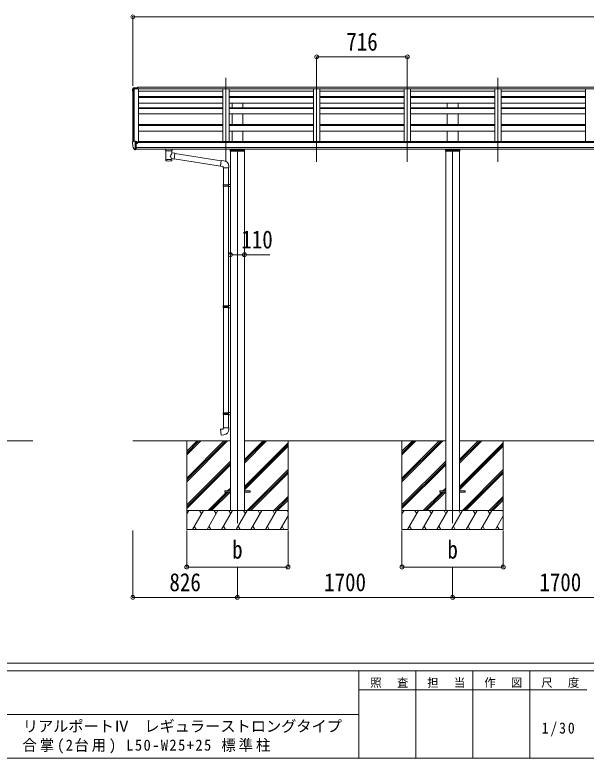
# Model space of a CAD drawing. Units: millimetres at full size, sheet at 1:30. Extents: x -8385 to 8479, y -5853 to 5787.
# Drawn here: x 31 to 4543, y -5853 to 16 of the extents above; entities that cross this region are included whole.
import ezdxf
from ezdxf.enums import TextEntityAlignment as Align

# ---------------------------------------------------------------- set-up
doc = ezdxf.new("R2010")
doc.units = ezdxf.units.MM
doc.header["$LTSCALE"] = 30
doc.header["$PDMODE"] = 32
doc.header["$PDSIZE"] = 30
for name, color, linetype, lineweight in [('0-0_0', 7, 'Continuous', 9), ('0-1_本体', 4, 'Continuous', 9), ('0-2_部品', 7, 'Continuous', 9), ('0-8_PARTS2', 2, 'Continuous', 9), ('0-A_寸法', 6, 'Continuous', 9), ('F-0_240', 7, 'Continuous', 9)]:
    doc.layers.add(name, color=color, linetype=linetype, lineweight=lineweight)
doc.styles.add('ＭＳ ゴシック', font='')
doc.styles.get('ＭＳ ゴシック').set_extended_font_data('MS Gothic')

msp = doc.modelspace()

# ---------------------------------------------------------------- linework, layer by layer
at = {"layer": '0-0_0'}
for p, q in [((172.31, -3347.3), (-1777.34, -3347.3)), ((962.36, -3347.25), (1733.36, -3347.25)), ((1388.36, -3347.25), (1388.36, -4047.25)), ((1388.36, -3641.42), (1682.54, -3347.25)), ((1388.36, -3655.56), (1696.69, -3347.25)), ((1388.36, -3669.71), (1710.83, -3347.25)), ((1388.36, -3457.58), (1498.69, -3347.25)), ((1388.36, -3443.43), (1484.55, -3347.25)), ((1388.36, -3429.29), (1470.41, -3347.25)), ((1843.36, -3347.25), (3433.36, -3347.25)), ((1843.36, -3523.08), (2019.19, -3347.25)), ((1843.36, -3508.93), (2005.05, -3347.25)), ((1843.36, -3494.79), (1990.91, -3347.25)), ((1843.36, -3706.92), (2188.36, -3361.93)), ((1843.36, -3721.06), (2188.36, -3376.07)), ((1843.36, -3735.21), (2188.36, -3390.21)), ((2188.36, -3347.25), (2188.36, -4047.25)), ((3088.36, -3347.25), (3088.36, -4047.25)), ((3088.36, -3641.42), (3382.54, -3347.25)), ((3088.36, -3655.56), (3396.69, -3347.25)), ((3088.36, -3669.71), (3410.83, -3347.25)), ((3088.36, -3457.58), (3198.69, -3347.25)), ((3088.36, -3443.43), (3184.55, -3347.25)), ((3088.36, -3429.29), (3170.41, -3347.25)), ((3543.36, -3347.25), (5133.36, -3347.25)), ((3543.36, -3523.08), (3719.19, -3347.25)), ((3543.36, -3508.93), (3705.05, -3347.25)), ((3543.36, -3494.79), (3690.91, -3347.25)), ((3543.36, -3706.92), (3888.36, -3361.93)), ((3543.36, -3721.06), (3888.36, -3376.07)), ((3543.36, -3735.21), (3888.36, -3390.21)), ((3888.36, -3347.25), (3888.36, -4047.25)), ((1388.36, -3853.55), (1733.36, -3508.56)), ((3088.36, -3853.55), (3433.36, -3508.56)), ((1388.36, -3867.7), (1733.36, -3522.7)), ((1388.36, -3881.84), (1733.36, -3536.84)), ((1865.17, -3897.25), (2188.36, -3574.06)), ((3088.36, -3867.7), (3433.36, -3522.7)), ((3088.36, -3881.84), (3433.36, -3536.84)), ((3565.17, -3897.25), (3888.36, -3574.06)), ((1879.31, -3897.25), (2188.36, -3588.2)), ((1893.46, -3897.25), (2188.36, -3602.34)), ((3579.31, -3897.25), (3888.36, -3588.2)), ((3593.46, -3897.25), (3888.36, -3602.34)), ((1556.8, -3897.25), (1702.31, -3751.75)), ((1570.95, -3897.25), (1716.45, -3751.75)), ((1585.09, -3897.25), (1730.59, -3751.75)), ((1711.31, -3742.75), (1733.36, -3720.69)), ((1725.45, -3742.75), (1733.36, -3734.83)), ((3256.8, -3897.25), (3402.31, -3751.75)), ((3270.95, -3897.25), (3416.45, -3751.75)), ((3285.09, -3897.25), (3430.59, -3751.75)), ((3411.31, -3742.75), (3433.36, -3720.69)), ((3425.45, -3742.75), (3433.36, -3734.83)), ((2077.3, -3897.25), (2188.36, -3786.19)), ((2091.45, -3897.25), (2188.36, -3800.33)), ((2105.59, -3897.25), (2188.36, -3814.47)), ((3777.3, -3897.25), (3888.36, -3786.19)), ((3791.45, -3897.25), (3888.36, -3800.33)), ((3805.59, -3897.25), (3888.36, -3814.47)), ((2188.36, -3897.25), (1388.36, -3897.25)), ((1388.36, -3924.75), (1404.24, -3897.25)), ((1433.11, -4047.25), (1519.71, -3897.25)), ((1504.71, -3923.23), (1489.71, -3897.24)), ((1548.58, -4047.24), (1635.18, -3897.25)), ((1620.18, -3923.23), (1605.18, -3897.25)), ((1664.05, -4047.25), (1750.65, -3897.25)), ((1735.65, -3923.23), (1720.65, -3897.25)), ((1779.52, -4047.25), (1866.12, -3897.25)), ((1851.12, -3923.23), (1836.12, -3897.24)), ((1894.99, -4047.25), (1981.59, -3897.25)), ((1966.59, -3923.23), (1951.59, -3897.25)), ((2010.46, -4047.25), (2097.06, -3897.25)), ((2067.06, -3897.25), (2082.06, -3923.23)), ((2182.53, -3897.25), (2188.36, -3907.35)), ((3888.36, -3897.25), (3088.36, -3897.25)), ((3088.36, -3924.75), (3104.24, -3897.25)), ((3133.11, -4047.25), (3219.71, -3897.25)), ((3204.71, -3923.23), (3189.71, -3897.24)), ((3248.58, -4047.24), (3335.18, -3897.25)), ((3320.18, -3923.23), (3305.18, -3897.25)), ((3364.05, -4047.25), (3450.65, -3897.25)), ((3435.65, -3923.23), (3420.65, -3897.25)), ((3479.52, -4047.25), (3566.12, -3897.25)), ((3551.12, -3923.23), (3536.12, -3897.24)), ((3594.99, -4047.25), (3681.59, -3897.25)), ((3666.59, -3923.23), (3651.59, -3897.25)), ((3710.46, -4047.25), (3797.06, -3897.25)), ((3767.06, -3897.25), (3782.06, -3923.23)), ((3882.53, -3897.25), (3888.36, -3907.35)), ((2125.93, -4047.25), (2188.36, -3939.11)), ((3825.93, -4047.25), (3888.36, -3939.11)), ((1388.36, -4047.25), (2188.36, -4047.25)), ((1448.11, -4021.27), (1463.11, -4047.25)), ((1563.58, -4021.27), (1578.58, -4047.24)), ((1679.05, -4021.26), (1694.05, -4047.25)), ((1794.52, -4021.27), (1809.52, -4047.25)), ((1909.99, -4021.27), (1924.99, -4047.25)), ((2025.46, -4021.27), (2040.46, -4047.25)), ((2140.93, -4021.27), (2155.93, -4047.25)), ((3088.36, -4047.25), (3888.36, -4047.25)), ((3148.11, -4021.27), (3163.11, -4047.25)), ((3263.58, -4021.27), (3278.58, -4047.24)), ((3379.05, -4021.26), (3394.05, -4047.25)), ((3494.52, -4021.27), (3509.52, -4047.25)), ((3609.99, -4021.27), (3624.99, -4047.25)), ((3725.46, -4021.27), (3740.46, -4047.25)), ((3840.93, -4021.27), (3855.93, -4047.25))]:
    msp.add_line(p, q, dxfattribs=at)
at = {"layer": '0-1_本体'}
for p, q in [((962.37, -569.92), (962.36, -987.63)), ((963.31, -569.03), (971.15, -568.62)), ((971.36, -568.7), (971.36, -981.09)), ((971.44, -568.82), (972.06, -570.44)), ((5977.37, -568.61), (1001.86, -568.61)), ((1007.36, -568.61), (1007.36, -990.91)), ((1007.36, -585.15), (1673.36, -585.15)), ((1673.36, -984.5), (1673.36, -568.61)), ((1673.36, -568.61), (1723.36, -568.61)), ((1723.36, -984.5), (1723.36, -568.61)), ((1723.36, -585.15), (2389.36, -585.15)), ((2389.36, -984.5), (2389.36, -568.61)), ((2389.36, -568.61), (2439.36, -568.61)), ((2439.36, -984.5), (2439.36, -568.61)), ((2439.36, -585.15), (3105.36, -585.15)), ((3105.36, -984.5), (3105.36, -568.61)), ((3105.36, -568.61), (3155.36, -568.61)), ((3155.36, -984.5), (3155.36, -568.61)), ((3155.36, -585.15), (3821.36, -585.15)), ((3821.36, -984.5), (3821.36, -568.61)), ((3821.36, -568.61), (3871.36, -568.61)), ((3871.36, -984.5), (3871.36, -568.61)), ((3871.36, -585.15), (4537.36, -585.15)), ((4537.36, -984.5), (4537.36, -568.61)), ((4537.36, -568.61), (4587.36, -568.61)), ((1007.36, -628.69), (1673.36, -628.69)), ((1673.36, -631.06), (1007.36, -631.06)), ((1673.36, -634.04), (1007.36, -634.04)), ((1673.36, -636.68), (1007.36, -636.68)), ((1723.36, -628.69), (2389.36, -628.69)), ((2389.36, -631.06), (1723.36, -631.06)), ((2389.36, -634.04), (1723.36, -634.04)), ((2389.36, -636.68), (1723.36, -636.68)), ((1745.86, -634.04), (1745.86, -631.06)), ((1830.86, -634.04), (1830.86, -631.06)), ((2439.36, -628.69), (3105.36, -628.69)), ((3105.36, -631.06), (2439.36, -631.06)), ((3105.36, -634.04), (2439.36, -634.04)), ((3105.36, -636.68), (2439.36, -636.68)), ((3155.36, -628.69), (3821.36, -628.69)), ((3821.36, -631.06), (3155.36, -631.06)), ((3821.36, -634.04), (3155.36, -634.04)), ((3821.36, -636.68), (3155.36, -636.68)), ((3445.86, -634.04), (3445.86, -631.06)), ((3530.86, -634.04), (3530.86, -631.06)), ((3871.36, -628.69), (4537.36, -628.69)), ((4537.36, -631.06), (3871.36, -631.06)), ((4537.36, -634.04), (3871.36, -634.04)), ((4537.36, -636.68), (3871.36, -636.68)), ((1673.36, -681.41), (1007.36, -681.41)), ((2389.36, -681.41), (1723.36, -681.41)), ((1745.86, -717.38), (1745.86, -681.41)), ((1830.86, -717.38), (1830.86, -681.41)), ((3105.36, -681.41), (2439.36, -681.41)), ((3821.36, -681.41), (3155.36, -681.41)), ((3445.86, -717.38), (3445.86, -681.41)), ((3530.86, -717.38), (3530.86, -681.41)), ((4537.36, -681.41), (3871.36, -681.41)), ((1673.36, -717.38), (1007.36, -717.38)), ((1673.36, -722.23), (1007.36, -722.23)), ((2389.36, -717.38), (1723.36, -717.38)), ((2389.36, -722.23), (1723.36, -722.23)), ((3105.36, -717.38), (2439.36, -717.38)), ((3105.36, -722.23), (2439.36, -722.23)), ((3821.36, -717.38), (3155.36, -717.38)), ((3821.36, -722.23), (3155.36, -722.23)), ((4537.36, -717.38), (3871.36, -717.38)), ((4537.36, -722.23), (3871.36, -722.23)), ((1673.36, -766.47), (1007.36, -766.47)), ((2389.36, -766.47), (1723.36, -766.47)), ((1745.86, -850.66), (1745.86, -766.47)), ((1830.86, -850.66), (1830.86, -766.47)), ((3105.36, -766.47), (2439.36, -766.47)), ((3821.36, -766.47), (3155.36, -766.47)), ((3445.86, -850.66), (3445.86, -766.47)), ((3530.86, -850.66), (3530.86, -766.47)), ((4537.36, -766.47), (3871.36, -766.47)), ((1673.36, -850.66), (1007.36, -850.66)), ((1673.36, -857.56), (1007.36, -857.56)), ((2389.36, -850.66), (1723.36, -850.66)), ((2389.36, -857.56), (1723.36, -857.56)), ((3105.36, -850.66), (2439.36, -850.66)), ((3105.36, -857.56), (2439.36, -857.56)), ((3821.36, -850.66), (3155.36, -850.66)), ((3821.36, -857.56), (3155.36, -857.56)), ((4537.36, -850.66), (3871.36, -850.66)), ((4537.36, -857.56), (3871.36, -857.56)), ((1673.36, -901.11), (1007.36, -901.11)), ((2389.36, -901.11), (1723.36, -901.11)), ((1745.86, -984.5), (1745.86, -901.11)), ((1830.86, -984.5), (1830.86, -901.11)), ((3105.36, -901.11), (2439.36, -901.11)), ((3821.36, -901.11), (3155.36, -901.11)), ((3445.86, -984.5), (3445.86, -901.11)), ((3530.86, -984.5), (3530.86, -901.11)), ((4537.36, -901.11), (3871.36, -901.11)), ((988.86, -990.91), (5987.86, -990.91)), ((5964.36, -984.5), (1012.36, -984.5)), ((1012.36, -984.5), (1012.36, -990.91)), ((988.86, -1032.43), (5987.86, -1032.43)), ((988.86, -1044.28), (5987.86, -1044.28)), ((1733.36, -1061.22), (1733.36, -3897.25)), ((1843.36, -1061.22), (1843.36, -3897.25)), ((3433.36, -1061.22), (3433.36, -3897.25)), ((3543.36, -1061.22), (3543.36, -3897.25))]:
    msp.add_line(p, q, dxfattribs=at)
for points in [[(972.06, -981.09), (972.06, -568.61), (1007.36, -568.61)], [(5977.37, -554.17), (1001.86, -554.17), (1001.86, -568.61)]]:
    msp.add_lwpolyline(points, dxfattribs=at)
msp.add_circle((996.34, -995.58), 3, dxfattribs=at)
for centre, radius, start, end in [((963.36, -570.03), 1, 93, 173.76966), ((971.16, -568.92), 0.301, 21.06327, 92.86679)]:
    msp.add_arc(centre, radius, start, end, dxfattribs=at)
at = {"layer": '0-2_部品'}
for p, q in [((960.36, -569.91), (960.36, -570.54)), ((967.27, -561.1), (963.2, -566.91)), ((970.36, -560.54), (968.03, -560.68)), ((970.36, -560.54), (988.86, -560.54)), ((982.36, -568.61), (982.36, -560.54)), ((988.86, -560.54), (998.86, -560.62)), ((988.86, -568.61), (988.86, -565.72)), ((998.86, -565.72), (988.86, -565.72)), ((998.86, -565.72), (998.86, -560.62)), ((999.36, -554.17), (999.36, -568.61)), ((999.36, -554.17), (1001.86, -554.17)), ((1000.36, -554.17), (1000.36, -568.61)), ((960.36, -990.46), (960.36, -991.09)), ((967.27, -981.65), (963.21, -987.46)), ((982.36, -1049.59), (982.36, -981.09)), ((983.86, -982), (982.36, -982)), ((988.86, -990.82), (982.36, -990.42)), ((983.86, -982), (983.86, -988.17)), ((993.54, -983.5), (983.86, -982.78)), ((983.86, -985.77), (997.86, -985.83)), ((993.34, -996), (993.86, -996)), ((993.86, -996), (994.16, -996)), ((994.36, -985.81), (994.36, -983.92)), ((998.86, -986.94), (998.86, -990.91)), ((974.74, -1047.77), (965, -1032.39)), ((980.86, -1049.49), (977.15, -1049.27)), ((980.86, -1049.49), (982.36, -1049.59)), ((982.36, -1047.39), (982.86, -1047.39)), ((982.86, -1047.39), (983.36, -1046.39)), ((988.86, -1046.39), (983.36, -1046.39)), ((1220.36, -1050.82), (1220.36, -1044.28)), ((1224.46, -1055.32), (1224.45, -1135.61)), ((1270.26, -1072.89), (1270.26, -1055.31)), ((1274.36, -1050.82), (1274.36, -1044.28)), ((1734.36, -1051.96), (1842.36, -1051.96)), ((3434.36, -1051.96), (3542.36, -1051.96)), ((1295.49, -1076.8), (1270.26, -1072.89)), ((1295.49, -1076.8), (1288.46, -1122.06)), ((1659.3, -1135.3), (1295.17, -1078.81)), ((1270.28, -1135.61), (1270.26, -1118.98)), ((1270.26, -1119.23), (1288.46, -1122.06)), ((1655.63, -1177.24), (1288.73, -1120.32)), ((1680.29, -1135.43), (1659.45, -1133.6)), ((1675.36, -1191.17), (1721.36, -1191.17)), ((1677.36, -1191.17), (1677.36, -1325.16)), ((1719.36, -1191.17), (1719.36, -1322.61)), ((1721.36, -1191.17), (1721.36, -1180.25)), ((1675.36, -1327.16), (1676.36, -1325.16)), ((1675.36, -1327.16), (1719.36, -1327.16)), ((1675.36, -1327.16), (1675.36, -1335.16)), ((1675.36, -1335.16), (1719.36, -1335.16)), ((1675.36, -1335.16), (1676.36, -1337.16)), ((1676.36, -1325.16), (1719.36, -1325.16)), ((1676.36, -1337.16), (1719.36, -1337.16)), ((1677.36, -1337.16), (1677.36, -2281.35)), ((1714.89, -1327.16), (1714.46, -1325.16)), ((1717.36, -1322.66), (1733.36, -1322.19)), ((1717.36, -1324.66), (1717.36, -1322.66)), ((1717.36, -1324.66), (1719.36, -1324.66)), ((1717.36, -1339.66), (1717.36, -1337.66)), ((1717.36, -1339.66), (1733.36, -1340.14)), ((1719.36, -1339.72), (1719.36, -2278.79)), ((1733.36, -1322.19), (1733.36, -1340.14)), ((1675.36, -2283.35), (1676.36, -2281.35)), ((1675.36, -2283.35), (1719.36, -2283.35)), ((1675.36, -2283.35), (1675.36, -2291.35)), ((1676.36, -2281.35), (1719.36, -2281.35)), ((1714.89, -2283.35), (1714.46, -2281.35)), ((1717.36, -2278.85), (1733.36, -2278.38)), ((1717.36, -2280.85), (1717.36, -2278.85)), ((1717.36, -2280.85), (1719.36, -2280.85)), ((1733.36, -2278.38), (1733.36, -2296.32)), ((1675.36, -2291.35), (1719.36, -2291.35)), ((1675.36, -2291.35), (1676.36, -2293.35)), ((1676.36, -2293.35), (1719.36, -2293.35)), ((1677.36, -2293.35), (1677.36, -3126.51)), ((1717.36, -2295.85), (1717.36, -2293.85)), ((1717.36, -2295.85), (1733.36, -2296.32)), ((1719.36, -2295.91), (1719.36, -3123.95)), ((1675.36, -3128.51), (1676.36, -3126.51)), ((1675.36, -3128.51), (1719.36, -3128.51)), ((1675.36, -3128.51), (1675.36, -3136.51)), ((1675.36, -3136.51), (1719.36, -3136.51)), ((1675.36, -3136.51), (1676.36, -3138.51)), ((1676.36, -3126.51), (1719.36, -3126.51)), ((1676.36, -3138.51), (1719.36, -3138.51)), ((1677.36, -3138.51), (1677.36, -3244.65)), ((1714.89, -3128.51), (1714.46, -3126.51)), ((1717.36, -3124.01), (1733.36, -3123.54)), ((1717.36, -3126.01), (1717.36, -3124.01)), ((1717.36, -3126.01), (1719.36, -3126.01)), ((1717.36, -3141.01), (1717.36, -3139.01)), ((1717.36, -3141.01), (1733.36, -3141.48)), ((1719.36, -3141.07), (1719.36, -3244.65)), ((1733.36, -3123.54), (1733.36, -3141.48)), ((1675.36, -3244.65), (1721.36, -3244.65)), ((1675.36, -3254.65), (1675.36, -3244.65)), ((1721.36, -3244.65), (1721.36, -3255.57))]:
    msp.add_line(p, q, dxfattribs=at)
at = {"layer": '0-2_部品', "color": 4}
for p, q in [((1688.36, -3742.75), (1688.36, -3751.75)), ((1733.36, -3742.75), (1688.36, -3742.75)), ((1733.36, -3751.75), (1688.36, -3751.75)), ((1888.36, -3742.75), (1843.36, -3742.75)), ((1888.36, -3751.75), (1843.36, -3751.75)), ((1888.36, -3742.75), (1888.36, -3751.75)), ((3388.36, -3742.75), (3388.36, -3751.75)), ((3433.36, -3742.75), (3388.36, -3742.75)), ((3433.36, -3751.75), (3388.36, -3751.75)), ((3588.36, -3742.75), (3543.36, -3742.75)), ((3588.36, -3751.75), (3543.36, -3751.75)), ((3588.36, -3742.75), (3588.36, -3751.75))]:
    msp.add_line(p, q, dxfattribs=at)
at = {"layer": '0-2_部品'}
for points in [[(982.36, -981.09), (970.36, -981.09), (968.03, -981.23)], [(988.86, -1046.39), (988.86, -988.17), (983.86, -988.17)], [(993.54, -983.5), (993.71, -983.52), (993.86, -983.55), (994.01, -983.59), (994.13, -983.65), (994.23, -983.71), (994.3, -983.77), (994.35, -983.84), (994.36, -983.92)], [(994.16, -994.81), (994.16, -996), (998.86, -996)], [(998.86, -994.39), (998.86, -996), (999.34, -996)], [(982.36, -1035.7), (985.53, -1035.29), (988.86, -1034.86)], [(1220.4, -1050.76), (1220.38, -1051.12), (1220.62, -1052.08), (1221.14, -1052.96), (1221.95, -1053.8), (1223.06, -1054.6), (1224.46, -1055.32)], [(1270.26, -1055.31), (1270.5, -1055.21), (1271.85, -1054.48), (1272.96, -1053.63), (1273.72, -1052.77), (1274.18, -1051.87), (1274.35, -1050.98)], [(1845.36, -1044.28), (1845.36, -1061.22), (1731.36, -1061.22), (1731.36, -1044.28)], [(3545.36, -1044.28), (3545.36, -1061.22), (3431.36, -1061.22), (3431.36, -1044.28)], [(1659.45, -1133.6), (1655.44, -1179.43), (1675.36, -1181.17), (1675.36, -1191.17)], [(1714.89, -1327.16), (1714.89, -1335.16), (1714.46, -1337.16)], [(1717.36, -1337.66), (1719.36, -1337.66), (1719.36, -1324.66)], [(1714.89, -2283.35), (1714.89, -2291.35), (1714.46, -2293.35)], [(1717.36, -2293.85), (1719.36, -2293.85), (1719.36, -2280.85)], [(1714.89, -3128.51), (1714.89, -3136.51), (1714.46, -3138.51)], [(1717.36, -3139.01), (1719.36, -3139.01), (1719.36, -3126.01)], [(1680.29, -3300.4), (1659.45, -3302.22), (1655.44, -3256.39), (1675.36, -3254.65)]]:
    msp.add_lwpolyline(points, dxfattribs=at)
for centre, radius, start, end in [((963.36, -569.91), 3, 93, 180), ((1162.36, -570.54), 202, 180, 188.08549), ((968.09, -561.68), 1, 93.5, 145), ((963.36, -990.46), 3, 93, 180), ((1152.86, -991.08), 192.49, 180.0008, 192.1233), ((968.09, -982.23), 1, 93.5, 145), ((996.36, -996), 2.5, 151.64236, 180), ((996.36, -996), 2.5, 0, 151.64236), ((967.59, -1030.89), 3, 191.83348, 210), ((977.34, -1046.27), 3, 210, 266.5), ((1676.36, -1180.25), 45, 0, 85), ((1676.36, -3255.57), 45, 275, 0)]:
    msp.add_arc(centre, radius, start, end, dxfattribs=at)
for centre, major_axis, ratio, start_param, end_param in [((997.86, -986.93), (-0.02, 1.1), 0.906239, 4.6917496, 6.2625459), ((1247.38, -1055.77), (-22.91, 0.42), 0.072511, 0.0008029, 1.5715993), ((1247.35, -1055.77), (22.92, 0.42), 0.07247, 4.71158, 6.2823764), ((1258.36, -1050.82), (16, 0), 0.361356, 6.2636979, 6.2831853), ((1247.38, -1057.4), (-22.91, 0.42), 0.072511, 0.0008029, 1.5715993), ((1247.35, -1057.4), (22.92, 0.42), 0.07247, 4.71158, 6.2823764), ((1247.36, -1099.43), (-22.81, -26.62), 0.234429, 1.6855472, 3.1268519), ((1249.92, -1096.79), (20.32, -22.25), 0.045535, 0.0389954, 1.3075346), ((1247.36, -1135.61), (22.92, 0), 0.101955, 3.1415499, 6.2833984), ((1247.36, -1123.17), (22.91, 0), 0.122865, 3.1415927, 6.2831853)]:
    msp.add_ellipse(centre, major_axis=major_axis, ratio=ratio, start_param=start_param, end_param=end_param, dxfattribs=at)
at = {"layer": '0-8_PARTS2'}
for p, q in [((1698.36, -1144.9), (1698.36, -482.38)), ((2414.36, -1144.9), (2414.36, -482.38)), ((3130.36, -1144.9), (3130.36, -482.38)), ((3846.36, -1144.9), (3846.36, -482.38)), ((1788.36, -1051.11), (1788.36, -3997.25)), ((3488.36, -1051.11), (3488.36, -3997.25))]:
    msp.add_line(p, q, dxfattribs=at)
at = {"layer": '0-A_寸法'}
for p, q in [((962.36, 1.11), (962.36, -544.51)), ((962.36, 1.11), (6014.36, 1.11)), ((2414.36, -315.51), (2414.36, -544.51)), ((2414.36, -315.51), (3130.36, -315.51)), ((3130.36, -315.51), (3130.36, -544.51)), ((1733.36, -1877.43), (1843.36, -1877.43)), ((1843.36, -1877.43), (2043.36, -1877.43)), ((962.36, -4583.61), (962.36, -4054.67)), ((1388.36, -4343.63), (1388.36, -4054.67)), ((2188.36, -4343.63), (2188.36, -4054.67)), ((3088.36, -4343.63), (3088.36, -4054.67)), ((3888.36, -4343.63), (3888.36, -4054.67)), ((1388.36, -4343.63), (2188.36, -4343.63)), ((1788.36, -4583.61), (1788.36, -4343.63)), ((3088.36, -4343.63), (3888.36, -4343.63)), ((3488.36, -4583.61), (3488.36, -4343.63)), ((962.36, -4583.61), (1788.36, -4583.61)), ((1788.36, -4583.61), (3488.36, -4583.61)), ((5188.36, -4583.61), (3488.36, -4583.61))]:
    msp.add_line(p, q, dxfattribs=at)
for p in [(962.36, 1.11), (2414.36, -315.51), (3130.36, -315.51), (1733.36, -1877.43), (1843.36, -1877.43), (1388.36, -4343.63), (2188.36, -4343.63), (3088.36, -4343.63), (3888.36, -4343.63), (962.36, -4583.61), (1788.36, -4583.61), (3488.36, -4583.61)]:
    msp.add_point(p, dxfattribs=at)
at = {"layer": 'F-0_240', "color": 5}
for p, q in [((-8385.45, -5102.66), (8054.55, -5102.66)), ((-8385.45, -5162.66), (5387.79, -5162.66)), ((2747.79, -5162.66), (2747.79, -5852.66)), ((3197.79, -5162.66), (3197.79, -5852.66)), ((3647.79, -5162.66), (3647.79, -5852.66)), ((4097.79, -5162.66), (4097.79, -5852.66)), ((2747.79, -5312.66), (4547.79, -5312.66)), ((-3402.21, -5507.66), (2747.79, -5507.66)), ((-8385.45, -5852.66), (8054.55, -5852.66))]:
    msp.add_line(p, q, dxfattribs=at)

# ---------------------------------------------------------------- texts
at = {"layer": '0-A_寸法', "color": 7, "style": 'ＭＳ ゴシック', "width": 0.85}
for s, p in [('716', (2648.61, -309.51)), ('110', (1819.61, -1871.43)), ('b', (1747.11, -4319.88)), ('b', (3447.11, -4319.88)), ('826', (1251.61, -4577.61)), ('1700', (2473.36, -4577.61)), ('1700', (4173.36, -4577.61))]:
    msp.add_text(s, height=143, dxfattribs=at).set_placement(p, align=Align.BOTTOM_LEFT)
at = {"layer": 'F-0_240', "style": 'ＭＳ ゴシック'}
msp.add_text('リアルポートⅣ\u3000レギュラーストロングタイプ', height=87.98, dxfattribs=at).set_placement((93.72, -5671.05), align=Align.BOTTOM_LEFT)
at = {"layer": 'F-0_240', "attachment_point": 7, "style": 'ＭＳ ゴシック'}
for s, insert, char_height in [('\\T1.17;照\u3000査', (2837.79, -5297.66), 65.98), ('\\T1.17;担\u3000当', (3287.79, -5297.66), 65.98), ('\\T1.17;作\u3000図', (3737.79, -5297.66), 65.98), ('\\T1.17;尺\u3000度', (4187.79, -5297.66), 65.98), ('\\T1.28;\\W0.9;1/30', (4191.54, -5680.16), 87.98), ('\\T1.2;\\W0.95;合掌(2台用)\\~L50-W25+25\\~標準柱', (90.66, -5817.05), 87.98)]:
    msp.add_mtext(s, dxfattribs=dict(at, insert=insert, char_height=char_height))

doc.saveas('drawing.dxf')
